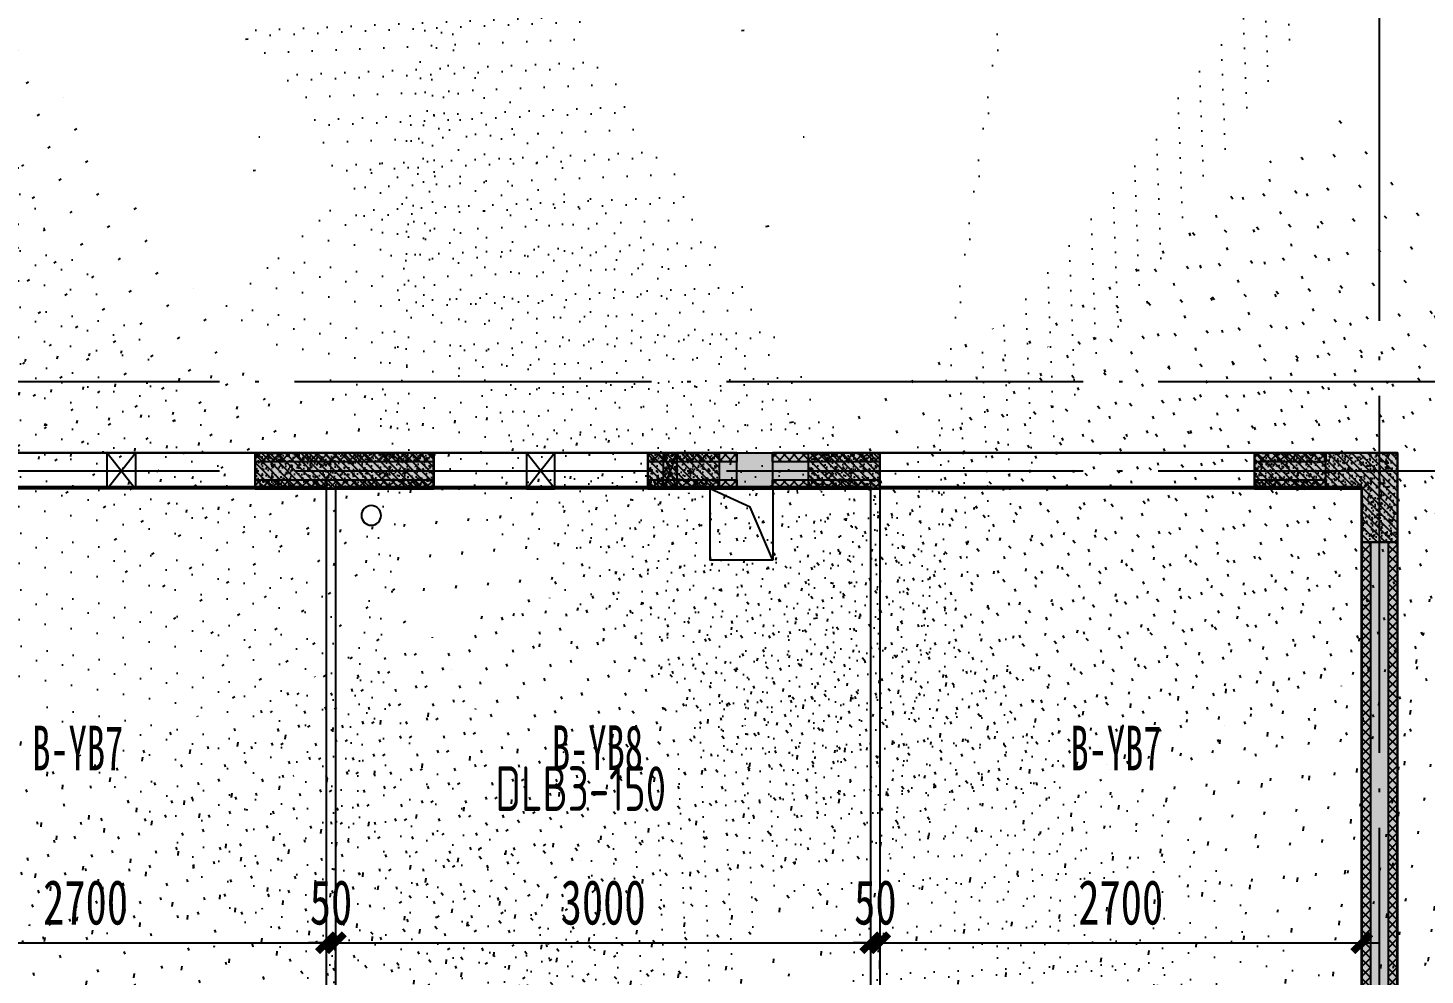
# Model space of a CAD drawing. Extents: x -3200779283 to -8106663, y 659664 to 1123462.
# Drawn here: x -8136474 to -8128646, y 775144 to 780451 of the extents above; entities that cross this region are included whole.
import ezdxf
from ezdxf.enums import TextEntityAlignment as Align
from ezdxf.xclip import XClip

# ---------------------------------------------------------------- set-up
doc = ezdxf.new("R2010")
doc.units = 0
doc.header["$LTSCALE"] = 1000
doc.header["$MEASUREMENT"] = 0
doc.header["$XCLIPFRAME"] = 0
for name, pattern in [('125-墙体$0$CENTER2', [1.125, 0.75, -0.125, 0.125, -0.125]), ('125-墙体$0$CONTINOUS', [0]), ('3#-轴线$0$DOTE', [2.4200000000000004, 2, -0.2, 0.02, -0.2]), ('3#4#5#$0$DASH', [0.35, 0.25, -0.1]), ('DASH', [0.35, 0.25, -0.1])]:
    doc.linetypes.add(name, pattern=pattern)
doc.layers.get('Defpoints').update_dxf_attribs({"color": 30, "linetype": 'DASH'})
for name, color, linetype in [('125-墙体$0$DUCT-排烟中心线', 5, '125-墙体$0$CENTER2'), ('125-墙体$0$DUCT-排烟管', 2, 'Continuous'), ('125-墙体$0$DUCT-送风中心线', 5, '125-墙体$0$CENTER2'), ('125-墙体$0$DUCT-送风管', 4, 'Continuous'), ('125-墙体$0$S-SLAB-HOLE', 5, 'Continuous'), ('125-墙体$0$S-WALL', 40, 'Continuous'), ('125-墙体$0$S-WALL-BEAM', 120, 'Continuous'), ('125-墙体$0$S-WALL-COLU', 252, '125-墙体$0$CONTINOUS'), ('125-墙体$0$S-WALL-COLU-HATC', 16, 'Continuous'), ('125-墙体$0$S-WALL-HATC', 253, 'Continuous'), ('125-墙体$0$提结构条件', 7, 'Continuous'), ('125-墙体$0$暖-首层和标准层暖通套管_TZ$0$H-暖洞-剪力墙', 6, 'Continuous'), ('125-墙体$0$暖-首层和标准层暖通套管_TZ$0$H-暖洞-穿梁', 3, 'Continuous'), ('3#-轴线$0$A-ANNO-DOTE', 10, '3#-轴线$0$DOTE'), ('3#4#5#$0$PC-SLAB', 6, '3#4#5#$0$DASH'), ('3#4#5#$0$S-ANNO-TEXT', 7, 'Continuous'), ('3#4#5#$0$S-DIMS-SLAB', 120, 'Continuous'), ('3#4#5#$0$S-PC-FQ-WYQ', 4, 'Continuous'), ('3#4#5#$0$S-PC-SLAB', 6, 'Continuous'), ('3#4#5#$0$S-WALL-HATC', 253, 'Continuous'), ('3#4#5#$0$可计入现浇段', 60, 'Continuous'), ('3#4#5#模板$0$S-SLAB-TEXT', 120, 'Continuous')]:
    doc.layers.add(name, color=color, linetype=linetype)
doc.styles.add('3#4#5#$0$外部参照 1$0$宋体', font='', dxfattribs={"width": 0.8})
doc.styles.add('3#4#5#$0$楷体', font='', dxfattribs={"width": 0.7})
doc.styles.add('3#4#5#模板$0$TSSD_Rein', font='tssdeng.shx', dxfattribs={"width": 0.7, "bigfont": 'hztxt.shx'})
doc.styles.get('3#4#5#$0$外部参照 1$0$宋体').set_extended_font_data('SimSun')
doc.styles.get('3#4#5#$0$楷体').set_extended_font_data('KaiTi_GB2312')
doc.dimstyles.new('3#4#5#$0$TSSD_100_100', dxfattribs={"dimtxt": 250, "dimasz": 100, "dimexe": 100, "dimexo": 250, "dimgap": 100, "dimtad": 1, "dimdec": 0, "dimzin": 0, "dimdsep": 46, "dimtxsty": '3#4#5#$0$楷体', "dimblk": '3#4#5#$0$_ArchTick', "dimcen": 0, "dimdle": 100, "dimclrt": 7, "dimadec": 0, "dimazin": 0, "dimtfac": 1, "dimtdec": 0, "dimtix": 1, "dimtmove": 2, "dimatfit": 3, "dimfxl": 1, "dimtolj": 1, "dimtzin": 0, "dimarcsym": 0})

# ---------------------------------------------------------------- blocks, each defined once
blk = doc.blocks.new('3#4#5#模板$0$banhou-1')
at = {"layer": '3#4#5#模板$0$S-SLAB-TEXT', "style": '3#4#5#模板$0$TSSD_Rein', "width": 0.7}
blk.add_text('DLB3-150', height=250, dxfattribs=at).set_placement((97606.37847163528, 30506.78048985731), align=Align.BOTTOM_LEFT)
blk = doc.blocks.new('3#4#5#$0$B-YWQ15')
at = {"layer": '3#4#5#$0$S-PC-FQ-WYQ'}
h = blk.add_hatch(dxfattribs=at)
h.set_pattern_fill('ANSI37', color=256, scale=12, angle=90)
h.set_pattern_definition([(135, (-970766.4588348517, 834939.8079217622), (-26.94076836320746, -26.94076836320745), []), (225, (-970766.4588348517, 834939.8079217622), (26.94076836320745, -26.94076836320746), [])])
h.paths.add_polyline_path([(-108963.8104887477, 319088.3087790273), (-108913.8104887477, 319088.3087790273), (-108914.0488637086, 321788.3914244222), (-108964.0488637086, 321788.3914244222)])
h = blk.add_hatch(dxfattribs=at)
h.set_pattern_fill('ANSI37', color=256, scale=12, angle=90)
h.set_pattern_definition([(135, (-970616.4588376287, 834939.8079217697), (-26.94076836320746, -26.94076836320745), []), (225, (-970616.4588376287, 834939.8079217697), (26.94076836320745, -26.94076836320746), [])])
h.paths.add_polyline_path([(-108813.8104915249, 319088.3087790348), (-108763.8104915249, 319088.3087790348), (-108764.0488664858, 321788.3914244297), (-108814.0488664858, 321788.3914244297)])
for points in [[(-108963.8104887477, 319088.3087790273), (-108913.8104887477, 319088.3087790273), (-108914.0488637086, 321788.3914244222), (-108964.0488637086, 321788.3914244222)], [(-108964.0488639945, 321788.3914244222), (-108764.0488636509, 321788.3914244222), (-108763.8104886899, 319088.3087790348), (-108963.8104890336, 319088.3087790348)], [(-108813.8104915249, 319088.3087790348), (-108763.8104915249, 319088.3087790348), (-108764.0488664858, 321788.3914244297), (-108814.0488664858, 321788.3914244297)]]:
    blk.add_lwpolyline(points, close=True, dxfattribs=at)
blk = doc.blocks.new('3#4#5#$0$B-YWQ1')
at = {"layer": '3#4#5#$0$S-PC-FQ-WYQ'}
h = blk.add_hatch(dxfattribs=at)
h.set_pattern_fill('ANSI37', color=256, scale=12, angle=180)
h.set_pattern_definition([(225, (-660807.1750012636, -531964.028769688), (26.94076836320745, -26.94076836320746), []), (315, (-660807.1750012636, -531964.028769688), (26.94076836320746, 26.94076836320745), [])])
h.paths.add_polyline_path([(-147205.7603687136, 329838.381161766), (-147205.7603687136, 329888.381161766), (-147605.7585039237, 329888.3812014548), (-147605.7585039237, 329838.3812014548)])
h = blk.add_hatch(dxfattribs=at)
h.set_pattern_fill('ANSI37', color=256, scale=12, angle=180)
h.set_pattern_definition([(225, (-658107.1768726283, -531964.0315024974), (26.94076836320745, -26.94076836320746), []), (315, (-658107.1768726283, -531964.0315024974), (26.94076836320746, 26.94076836320745), [])])
h.paths.add_polyline_path([(-144505.7622400783, 329838.3784289565), (-144505.7622400783, 329888.3784289565), (-145105.7603752883, 329888.3784686453), (-145105.7603752883, 329838.3784686453)])
h = blk.add_hatch(dxfattribs=at)
h.set_pattern_fill('ANSI37', color=256, scale=12, angle=180)
h.set_pattern_definition([(225, (-660807.1750012562, -532114.028766911), (26.94076836320745, -26.94076836320746), []), (315, (-660807.1750012562, -532114.028766911), (26.94076836320746, 26.94076836320745), [])])
h.paths.add_polyline_path([(-147205.7603687062, 329688.3811645432), (-147205.7603687062, 329738.3811645432), (-147605.7585039162, 329738.381204232), (-147605.7585039162, 329688.381204232)])
h = blk.add_hatch(dxfattribs=at)
h.set_pattern_fill('ANSI37', color=256, scale=12, angle=180)
h.set_pattern_definition([(225, (-658107.1768726208, -532114.0314997204), (26.94076836320745, -26.94076836320746), []), (315, (-658107.1768726208, -532114.0314997204), (26.94076836320746, 26.94076836320745), [])])
h.paths.add_polyline_path([(-144505.7622400708, 329688.3784317337), (-144505.7622400708, 329738.3784317337), (-145105.7603752809, 329738.3784714225), (-145105.7603752809, 329688.3784714225)])
for points in [[(-147205.7603687136, 329838.381161766), (-147205.7603687136, 329888.381161766), (-147605.7585039237, 329888.3812014548), (-147605.7585039237, 329838.3812014548)], [(-147605.7585039162, 329688.3812039461), (-147605.7585039162, 329888.3812042897), (-147205.7603687136, 329888.381164601), (-147205.7603687136, 329688.3811642573)], [(-147205.760362146, 329888.3784625951), (-145105.7603752809, 329888.3784625951), (-145105.7603752809, 329688.3784800217), (-147205.760362146, 329688.3784800217)], [(-144505.7622400783, 329838.3784289565), (-144505.7622400783, 329888.3784289565), (-145105.7603752883, 329888.3784686453), (-145105.7603752883, 329838.3784686453)], [(-145105.7603752809, 329688.3784711366), (-145105.7603752809, 329888.3784714802), (-144505.7622400783, 329888.3784317914), (-144505.7622400783, 329688.3784314478)], [(-147205.7603687062, 329688.3811645432), (-147205.7603687062, 329738.3811645432), (-147605.7585039162, 329738.381204232), (-147605.7585039162, 329688.381204232)], [(-144505.7622400708, 329688.3784317337), (-144505.7622400708, 329738.3784317337), (-145105.7603752809, 329738.3784714225), (-145105.7603752809, 329688.3784714225)]]:
    blk.add_lwpolyline(points, close=True, dxfattribs=at)
blk = doc.blocks.new('3#4#5#$0$B-YWQ2')
at = {"layer": '3#4#5#$0$S-PC-FQ-WYQ'}
h = blk.add_hatch(dxfattribs=at)
h.set_pattern_fill('ANSI37', color=256, scale=12, angle=180)
h.set_pattern_definition([(225, (-657507.1811856697, -531964.0313569249), (26.94076836320745, -26.94076836320746), []), (315, (-657507.1811856697, -531964.0313569249), (26.94076836320746, 26.94076836320745), [])])
h.paths.add_polyline_path([(-143805.760363081, 329838.378574529), (-143805.760363081, 329888.378574529), (-144305.7646883298, 329888.3786142177), (-144305.7646883298, 329838.3786142177)])
h = blk.add_hatch(dxfattribs=at)
h.set_pattern_fill('ANSI37', color=256, scale=12, angle=180)
h.set_pattern_definition([(225, (-655807.1767984, -531964.0314528265), (26.94076836320745, -26.94076836320746), []), (315, (-655807.1767984, -531964.0314528265), (26.94076836320746, 26.94076836320745), [])])
h.paths.add_polyline_path([(-141605.7606210168, 329838.3781581313), (-141605.7606210168, 329888.3781581313), (-142605.76030106, 329888.3785183162), (-142605.76030106, 329838.3785183162)])
h = blk.add_hatch(dxfattribs=at)
h.set_pattern_fill('ANSI37', color=256, scale=12, angle=180)
h.set_pattern_definition([(225, (-653107.1819316256, -531964.0318592056), (26.94076836320745, -26.94076836320746), []), (315, (-653107.1819316256, -531964.0318592056), (26.94076836320746, 26.94076836320745), [])])
h.paths.add_polyline_path([(-139605.8072693339, 329838.3779761113), (-139605.8072693339, 329888.3779761113), (-140105.7606210243, 329888.3781071344), (-140105.7606210243, 329838.3781071344)])
h = blk.add_hatch(dxfattribs=at)
h.set_pattern_fill('ANSI37', color=256, scale=12, angle=180)
h.set_pattern_definition([(225, (-657507.1811856623, -532114.0313541479), (26.94076836320745, -26.94076836320746), []), (315, (-657507.1811856623, -532114.0313541479), (26.94076836320746, 26.94076836320745), [])])
h.paths.add_polyline_path([(-143805.7603630736, 329688.3785773062), (-143805.7603630736, 329738.3785773062), (-144305.7646883223, 329738.3786169949), (-144305.7646883223, 329688.3786169949)])
h = blk.add_hatch(dxfattribs=at)
h.set_pattern_fill('ANSI37', color=256, scale=12, angle=180)
h.set_pattern_definition([(225, (-655807.1767983926, -532114.0314500495), (26.94076836320745, -26.94076836320746), []), (315, (-655807.1767983926, -532114.0314500495), (26.94076836320746, 26.94076836320745), [])])
h.paths.add_polyline_path([(-141605.7606210094, 329688.3781609085), (-141605.7606210094, 329738.3781609085), (-142605.7603010526, 329738.3785210934), (-142605.7603010526, 329688.3785210934)])
h = blk.add_hatch(dxfattribs=at)
h.set_pattern_fill('ANSI37', color=256, scale=12, angle=180)
h.set_pattern_definition([(225, (-653107.1819316181, -532114.0318564288), (26.94076836320745, -26.94076836320746), []), (315, (-653107.1819316181, -532114.0318564288), (26.94076836320746, 26.94076836320745), [])])
h.paths.add_polyline_path([(-139605.8072693264, 329688.3779788885), (-139605.8072693264, 329738.3779788885), (-140105.7606210168, 329738.3781099116), (-140105.7606210168, 329688.3781099116)])
for points in [[(-144305.7646883223, 329688.378616709), (-144305.7646883223, 329888.3786170527), (-143805.760363081, 329888.3785773639), (-143805.760363081, 329688.3785770203)], [(-143805.760363081, 329838.378574529), (-143805.760363081, 329888.378574529), (-144305.7646883298, 329888.3786142177), (-144305.7646883298, 329838.3786142177)], [(-143805.760363081, 329888.3809476119), (-142605.760374493, 329888.3809476119), (-142605.760374493, 329688.3783389947), (-143805.760363081, 329688.3783389947)], [(-141605.7606210168, 329838.3781581313), (-141605.7606210168, 329888.3781581313), (-142605.76030106, 329888.3785183162), (-142605.76030106, 329838.3785183162)], [(-142605.7603010526, 329688.3785208075), (-142605.7603010526, 329888.3785211511), (-141605.7606210168, 329888.3781609662), (-141605.7606210168, 329688.3781606226)], [(-141605.7606210168, 329888.3782881502), (-140105.7606888157, 329888.3782833477), (-140105.7606888157, 329688.378028636), (-141605.7606210168, 329688.3780334386)], [(-139605.8072693339, 329838.3779761113), (-139605.8072693339, 329888.3779761113), (-140105.7606210243, 329888.3781071344), (-140105.7606210243, 329838.3781071344)], [(-140105.7606210168, 329688.3781096257), (-140105.7606210168, 329888.3781099693), (-139605.8072693339, 329888.3779789462), (-139605.8072693339, 329688.3779786025)], [(-143805.7603630736, 329688.3785773062), (-143805.7603630736, 329738.3785773062), (-144305.7646883223, 329738.3786169949), (-144305.7646883223, 329688.3786169949)], [(-141605.7606210094, 329688.3781609085), (-141605.7606210094, 329738.3781609085), (-142605.7603010526, 329738.3785210934), (-142605.7603010526, 329688.3785210934)], [(-139605.8072693264, 329688.3779788885), (-139605.8072693264, 329738.3779788885), (-140105.7606210168, 329738.3781099116), (-140105.7606210168, 329688.3781099116)]]:
    blk.add_lwpolyline(points, close=True, dxfattribs=at)
blk = doc.blocks.new('3#4#5#$0$A$C53EF3948')
at = {"layer": '3#4#5#$0$可计入现浇段'}
for points in [[(41799.52050878853, -500.000052737596), (41799.52051675972, -200.0000532264821), (41599.16363457404, -200.0000543391216), (41599.16363457404, -5.434144986793399e-05), (41799.5206072405, -5.32255508005619e-05), (41799.5206072405, -5.32255508005619e-05), (41999.52071369253, 0), (41999.52052475978, -500.0000527371303), (41799.52050878853, -500.000052737596)], [(38299.28540073289, -0.002580647240392864), (38299.28540024394, -0.002588618430308998), (38299.28540024394, -0.00355925306212157), (38499.28540024161, -0.00355925306212157), (38499.28540024487, -0.002679099212400615), (38499.28540024487, -0.002679099212400615), (38499.28545347042, -200.0027855512453), (38299.28540073335, -200.0025966184912), (38299.28540073289, -0.002580647240392864)]]:
    blk.add_lwpolyline(points, dxfattribs=at)
at = {"layer": '3#4#5#$0$S-PC-FQ-WYQ', "xscale": -1}
for name, p in [('3#4#5#$0$B-YWQ2', (-106006.4793553883, -329888.3812170064)), ('3#4#5#$0$B-YWQ1', (-106006.4793553883, -329888.3812170064)), ('3#4#5#$0$B-YWQ15', (-66964.52045818738, -322288.5339451145))]:
    blk.add_blockref(name, p, dxfattribs=at)
blk = doc.blocks.new('3#4#5#$0$ban111')
at = {"layer": '3#4#5#$0$S-WALL-HATC', "ltscale": 100}
h = blk.add_hatch(dxfattribs=at)
h.set_pattern_fill('AR-CONC', color=256, scale=25, angle=-360.0000000000001, style=0)
h.set_pattern_definition([(49.99999999999994, (-2021084971.688381, 37341211722.80309), (179.3150456501884, -15.68803374564894), [18.75, -206.25]), (355, (-2021084971.688381, 37341211722.80309), (-34.68783340324983, 188.048033425003), [15, -165]), (100.4513999999999, (-2021084956.745461, 37341211721.49575), (144.6273454285055, 172.3598855152383), [15.93504749999993, -175.2855279999988]), (46.18419999999992, (-2021084971.688381, 37341211772.80309), (266.8102621564111, -41.37975358225476), [28.125, -309.3749999999999]), (96.63559999999993, (-2021084949.454195, 37341211769.35476), (233.6656763871761, 243.5294677251102), [23.90257199999984, -262.9282499999974]), (351.1841999999999, (-2021084971.688381, 37341211772.80309), (233.665486283407, 243.5296502313309), [22.49999999999984, -247.4999999999987]), (20.99999999999995, (-2021084946.688381, 37341211760.30309), (149.2267630296153, -100.6547226663348), [18.75, -206.25]), (326, (-2021084946.688381, 37341211760.30309), (60.8288329803956, 181.2875112617132), [15, -165]), (71.45139999999999, (-2021084934.252823, 37341211751.91518), (210.0556571453726, 80.63262417748791), [15.9350475, -175.285528]), (37.49999999999994, (-2021084971.688381, 37341211722.80309), (3.039963829322741, 83.22346345782788), [0, -162.9999999999988, 0, -167.4999999999988, 0, -165.6249999999988]), (7.499999999999932, (-2021084971.688381, 37341211722.80309), (65.76738436053724, 98.60292797059), [0, -95.5, 0, -159.25, 0, -63.125]), (327.4999999999999, (-2021085027.438381, 37341211722.80309), (133.4556090431022, -5.638717933595058), [0, -62.49999999999999, 0, -195, 0, -258.7499999999999]), (317.4999999999999, (-2021085052.438381, 37341211722.80309), (145.7965423355966, 25.0262455830793), [0, -81.25, 0, -129.5, 0, -183.75])])
h.paths.add_polyline_path([(-229032.0009487905, 409975.0000811631), (-228982.0009030856, 409975.0000750691), (-228982.0009944952, 412974.9999572062), (-229032.0010402, 412974.9999633002)])
h = blk.add_hatch(dxfattribs=at)
h.set_pattern_fill('AR-CONC', color=256, scale=25, angle=-360.0000000000001, style=0)
h.set_pattern_definition([(49.99999999999994, (-2021081921.688322, 37341211722.80318), (179.3150456501884, -15.68803374564894), [18.75, -206.25]), (355, (-2021081921.688322, 37341211722.80318), (-34.68783340324983, 188.048033425003), [15, -165]), (100.4513999999999, (-2021081906.745402, 37341211721.49584), (144.6273454285055, 172.3598855152383), [15.93504749999993, -175.2855279999988]), (46.18419999999992, (-2021081921.688322, 37341211772.80318), (266.8102621564111, -41.37975358225476), [28.125, -309.3749999999999]), (96.63559999999993, (-2021081899.454136, 37341211769.35485), (233.6656763871761, 243.5294677251102), [23.90257199999984, -262.9282499999974]), (351.1841999999999, (-2021081921.688322, 37341211772.80318), (233.665486283407, 243.5296502313309), [22.49999999999984, -247.4999999999987]), (20.99999999999995, (-2021081896.688322, 37341211760.30318), (149.2267630296153, -100.6547226663348), [18.75, -206.25]), (326, (-2021081896.688322, 37341211760.30318), (60.8288329803956, 181.2875112617132), [15, -165]), (71.45139999999999, (-2021081884.252764, 37341211751.91528), (210.0556571453726, 80.63262417748791), [15.9350475, -175.285528]), (37.49999999999994, (-2021081921.688322, 37341211722.80318), (3.039963829322741, 83.22346345782788), [0, -162.9999999999988, 0, -167.4999999999988, 0, -165.6249999999988]), (7.499999999999932, (-2021081921.688322, 37341211722.80318), (65.76738436053724, 98.60292797059), [0, -95.5, 0, -159.25, 0, -63.125]), (327.4999999999999, (-2021081977.438322, 37341211722.80318), (133.4556090431022, -5.638717933595058), [0, -62.49999999999999, 0, -195, 0, -258.7499999999999]), (317.4999999999999, (-2021082002.438322, 37341211722.80318), (145.7965423355966, 25.0262455830793), [0, -81.25, 0, -129.5, 0, -183.75])])
h.paths.add_polyline_path([(-225982.0008890695, 409975.0001695258), (-225932.0008433646, 409975.0001634318), (-225932.0009347743, 412975.0000455689), (-225982.0009804791, 412975.0000516628)])
at = {"layer": '3#4#5#$0$S-PC-SLAB'}
for points in [[(-231732.0009944952, 409964.9999670067), (-231732.0009944952, 412984.9999670067), (-229032.0009944952, 412984.9999670067), (-229032.0009944952, 409964.9999670067)], [(-228982.0009347743, 409965.0000553694), (-228982.0009347743, 412985.0000553694), (-225982.0009347743, 412985.0000553694), (-225982.0009347743, 409965.0000553694)], [(-225932.0008750532, 409965.0001437321), (-225932.0008750532, 412985.0001437321), (-223232.0008750532, 412985.0001437321), (-223232.0008750532, 409965.0001437321)]]:
    blk.add_lwpolyline(points, close=True, dxfattribs=at)
at = {"layer": '3#4#5#$0$S-WALL-HATC', "ltscale": 100}
for points in [[(-229032.0009487905, 409975.0000811631), (-228982.0009030856, 409975.0000750691), (-228982.0009944952, 412974.9999572062), (-229032.0010402, 412974.9999633002)], [(-225982.0008890695, 409975.0001695258), (-225932.0008433646, 409975.0001634318), (-225932.0009347743, 412975.0000455689), (-225982.0009804791, 412975.0000516628)]]:
    blk.add_lwpolyline(points, close=True, dxfattribs=at)
blk = doc.blocks.new('3#4#5#$0$_ArchTick')
at = {"color": 0, "linetype": 'ByBlock', "const_width": 0.4}
blk.add_lwpolyline([(-0.5, -0.5), (0.5, 0.5)], dxfattribs=at)
blk = doc.blocks.new('*D845')
at = {"layer": '3#4#5#$0$S-DIMS-SLAB', "color": 0, "lineweight": -2, "transparency": 16777216}
for p, q in [((185896.3135785091, 163030.3965189593), (188796.3135785091, 163030.3965189593)), ((185996.3135785091, 162884.0538639185), (185996.3135785091, 162930.3965189593)), ((188696.3135785091, 162884.0538639184), (188696.3135785091, 162930.3965189593))]:
    blk.add_line(p, q, dxfattribs=at)
at = {"layer": 'Defpoints', "color": 0, "transparency": 16777216}
for p in [(185996.3135785091, 163134.0538639185), (188696.3135785091, 163134.0538639184), (188696.3135785091, 163030.3965189593)]:
    blk.add_point(p, dxfattribs=at)
at = {"layer": '3#4#5#$0$S-DIMS-SLAB', "color": 0, "lineweight": -2, "transparency": 16777216, "xscale": 100, "yscale": 100, "zscale": 100, "rotation": 180}
blk.add_blockref('3#4#5#$0$_ArchTick', (185996.3135785091, 163030.3965189593), dxfattribs=at)
at = {"layer": '3#4#5#$0$S-DIMS-SLAB', "color": 0, "lineweight": -2, "transparency": 16777216, "xscale": 100, "yscale": 100, "zscale": 100}
blk.add_blockref('3#4#5#$0$_ArchTick', (188696.3135785091, 163030.3965189593), dxfattribs=at)
at = {"layer": '3#4#5#$0$S-DIMS-SLAB', "color": 7, "transparency": 16777216, "insert": (187346.3135785091, 163255.3965189593), "char_height": 250, "attachment_point": 5, "style": '3#4#5#$0$楷体'}
blk.add_mtext('\\A1;2700', dxfattribs=at)
blk = doc.blocks.new('*D846')
at = {"layer": '3#4#5#$0$S-DIMS-SLAB', "color": 0, "lineweight": -2, "transparency": 16777216}
for p, q in [((185946.3135785091, 163030.3965189593), (185846.3135785091, 163030.3965189593)), ((185946.3135785091, 163030.3965189593), (185996.3135785091, 163030.3965189593)), ((185996.3135785091, 163030.3965189593), (186096.3135785091, 163030.3965189593)), ((185946.3135785091, 162884.0538639185), (185946.3135785091, 162930.3965189593)), ((185996.3135785091, 162884.0538639185), (185996.3135785091, 162930.3965189593))]:
    blk.add_line(p, q, dxfattribs=at)
at = {"layer": 'Defpoints', "color": 0, "transparency": 16777216}
for p in [(185946.3135785091, 163134.0538639185), (185996.3135785091, 163134.0538639185), (185996.3135785091, 163030.3965189593)]:
    blk.add_point(p, dxfattribs=at)
at = {"layer": '3#4#5#$0$S-DIMS-SLAB', "color": 0, "lineweight": -2, "transparency": 16777216, "xscale": 100, "yscale": 100, "zscale": 100}
blk.add_blockref('3#4#5#$0$_ArchTick', (185946.3135785091, 163030.3965189593), dxfattribs=at)
at = {"layer": '3#4#5#$0$S-DIMS-SLAB', "color": 0, "lineweight": -2, "transparency": 16777216, "xscale": 100, "yscale": 100, "zscale": 100, "rotation": 180}
blk.add_blockref('3#4#5#$0$_ArchTick', (185996.3135785091, 163030.3965189593), dxfattribs=at)
at = {"layer": '3#4#5#$0$S-DIMS-SLAB', "color": 7, "transparency": 16777216, "insert": (185971.3135785091, 163255.3965189593), "char_height": 250, "attachment_point": 5, "style": '3#4#5#$0$楷体'}
blk.add_mtext('\\A1;50', dxfattribs=at)
blk = doc.blocks.new('*D859')
at = {"layer": '3#4#5#$0$S-DIMS-SLAB', "color": 0, "lineweight": -2, "transparency": 16777216}
for p, q in [((182846.3135187882, 163030.3966073219), (186046.3135187882, 163030.3966073219)), ((182946.3135187882, 162884.0539522812), (182946.3135187882, 162930.3966073219)), ((185946.3135187882, 162884.0539522811), (185946.3135187882, 162930.3966073219))]:
    blk.add_line(p, q, dxfattribs=at)
at = {"layer": 'Defpoints', "color": 0, "transparency": 16777216}
for p in [(182946.3135187882, 163134.0539522812), (185946.3135187882, 163134.0539522811), (185946.3135187882, 163030.3966073219)]:
    blk.add_point(p, dxfattribs=at)
at = {"layer": '3#4#5#$0$S-DIMS-SLAB', "color": 0, "lineweight": -2, "transparency": 16777216, "xscale": 100, "yscale": 100, "zscale": 100, "rotation": 180}
blk.add_blockref('3#4#5#$0$_ArchTick', (182946.3135187882, 163030.3966073219), dxfattribs=at)
at = {"layer": '3#4#5#$0$S-DIMS-SLAB', "color": 0, "lineweight": -2, "transparency": 16777216, "xscale": 100, "yscale": 100, "zscale": 100}
blk.add_blockref('3#4#5#$0$_ArchTick', (185946.3135187882, 163030.3966073219), dxfattribs=at)
at = {"layer": '3#4#5#$0$S-DIMS-SLAB', "color": 7, "transparency": 16777216, "insert": (184446.3135187882, 163255.3966073219), "char_height": 250, "attachment_point": 5, "style": '3#4#5#$0$楷体'}
blk.add_mtext('\\A1;3000', dxfattribs=at)
blk = doc.blocks.new('*D860')
at = {"layer": '3#4#5#$0$S-DIMS-SLAB', "color": 0, "lineweight": -2, "transparency": 16777216}
for p, q in [((182896.3135187882, 163030.3966073219), (182796.3135187882, 163030.3966073219)), ((182896.3135187882, 163030.3966073219), (182946.3135187882, 163030.3966073219)), ((182946.3135187882, 163030.3966073219), (183046.3135187882, 163030.3966073219)), ((182896.3135187882, 162884.0539522812), (182896.3135187882, 162930.3966073219)), ((182946.3135187882, 162884.0539522812), (182946.3135187882, 162930.3966073219))]:
    blk.add_line(p, q, dxfattribs=at)
at = {"layer": 'Defpoints', "color": 0, "transparency": 16777216}
for p in [(182896.3135187882, 163134.0539522812), (182946.3135187882, 163134.0539522812), (182946.3135187882, 163030.3966073219)]:
    blk.add_point(p, dxfattribs=at)
at = {"layer": '3#4#5#$0$S-DIMS-SLAB', "color": 0, "lineweight": -2, "transparency": 16777216, "xscale": 100, "yscale": 100, "zscale": 100}
blk.add_blockref('3#4#5#$0$_ArchTick', (182896.3135187882, 163030.3966073219), dxfattribs=at)
at = {"layer": '3#4#5#$0$S-DIMS-SLAB', "color": 0, "lineweight": -2, "transparency": 16777216, "xscale": 100, "yscale": 100, "zscale": 100, "rotation": 180}
blk.add_blockref('3#4#5#$0$_ArchTick', (182946.3135187882, 163030.3966073219), dxfattribs=at)
at = {"layer": '3#4#5#$0$S-DIMS-SLAB', "color": 7, "transparency": 16777216, "insert": (182921.3135187882, 163255.3966073219), "char_height": 250, "attachment_point": 5, "style": '3#4#5#$0$楷体'}
blk.add_mtext('\\A1;50', dxfattribs=at)
blk = doc.blocks.new('*D861')
at = {"layer": '3#4#5#$0$S-DIMS-SLAB', "color": 0, "lineweight": -2, "transparency": 16777216}
for p, q in [((180096.3134590672, 163030.3966956846), (182996.3134590672, 163030.3966956846)), ((180196.3134590672, 162884.0540406439), (180196.3134590672, 162930.3966956846)), ((182896.3134590672, 162884.0540406437), (182896.3134590672, 162930.3966956846))]:
    blk.add_line(p, q, dxfattribs=at)
at = {"layer": 'Defpoints', "color": 0, "transparency": 16777216}
for p in [(180196.3134590672, 163134.0540406439), (182896.3134590672, 163134.0540406437), (182896.3134590672, 163030.3966956846)]:
    blk.add_point(p, dxfattribs=at)
at = {"layer": '3#4#5#$0$S-DIMS-SLAB', "color": 0, "lineweight": -2, "transparency": 16777216, "xscale": 100, "yscale": 100, "zscale": 100, "rotation": 180}
blk.add_blockref('3#4#5#$0$_ArchTick', (180196.3134590672, 163030.3966956846), dxfattribs=at)
at = {"layer": '3#4#5#$0$S-DIMS-SLAB', "color": 0, "lineweight": -2, "transparency": 16777216, "xscale": 100, "yscale": 100, "zscale": 100}
blk.add_blockref('3#4#5#$0$_ArchTick', (182896.3134590672, 163030.3966956846), dxfattribs=at)
at = {"layer": '3#4#5#$0$S-DIMS-SLAB', "color": 7, "transparency": 16777216, "insert": (181546.3134590672, 163255.3966956846), "char_height": 250, "attachment_point": 5, "style": '3#4#5#$0$楷体'}
blk.add_mtext('\\A1;2700', dxfattribs=at)
blk = doc.blocks.new('125-墙体$0$retert')
at = {"layer": '125-墙体$0$暖-首层和标准层暖通套管_TZ$0$H-暖洞-剪力墙'}
for p, q in [((55012.64504557895, 61028.66467393409), (54812.65341164428, 61187.66467393409)), ((54812.65341164428, 61028.66467393409), (55012.64504557895, 61187.66467393409))]:
    blk.add_line(p, q, dxfattribs=at)
blk.add_lwpolyline([(55012.64504557895, 61028.66467393409), (55012.64504557895, 61187.66467393409), (54812.65341164428, 61187.66467393409), (54812.65341164428, 61028.66467393409)], close=True, dxfattribs=at)
blk = doc.blocks.new('125-墙体$0$ewrewr')
at = {"layer": '125-墙体$0$暖-首层和标准层暖通套管_TZ$0$H-暖洞-穿梁', "color": 2}
for p, q in [((54897.97373564044, 62306.12384276799), (54817.97373564044, 62106.1238428404)), ((54897.97373564044, 62106.1238428404), (54817.97373564044, 62306.12384276799))]:
    blk.add_line(p, q, dxfattribs=at)
blk.add_lwpolyline([(54897.97373564044, 62306.12384276799), (54817.97373564044, 62306.12384276799), (54817.97373564044, 62106.1238428404), (54897.97373564044, 62106.1238428404)], close=True, dxfattribs=at)
blk = doc.blocks.new('125-墙体$0$tretyyt')
at = {"layer": '125-墙体$0$暖-首层和标准层暖通套管_TZ$0$H-暖洞-穿梁', "color": 5}
for p, q in [((52497.95184686818, 59279.6456090584), (52297.95184694059, 59359.6456090584)), ((52297.95184694059, 59279.6456090584), (52497.95184686818, 59359.6456090584))]:
    blk.add_line(p, q, dxfattribs=at)
blk.add_lwpolyline([(52497.95184686818, 59279.6456090584), (52497.95184686818, 59359.6456090584), (52297.95184694059, 59359.6456090584), (52297.95184694059, 59279.6456090584)], close=True, dxfattribs=at)
blk = doc.blocks.new('125-墙体$0$rtret')
at = {"layer": '125-墙体$0$暖-首层和标准层暖通套管_TZ$0$H-暖洞-穿梁', "color": 3}
for p, q in [((53777.45084473341, 61921.49800726742), (53618.45084473352, 61721.49800733983)), ((53777.45084473341, 61721.49800733983), (53618.45084473352, 61921.49800726742))]:
    blk.add_line(p, q, dxfattribs=at)
blk.add_lwpolyline([(53777.45084473341, 61921.49800726742), (53618.45084473352, 61921.49800726742), (53618.45084473352, 61721.49800733983), (53777.45084473341, 61721.49800733983)], close=True, dxfattribs=at)
blk = doc.blocks.new('125-墙体$0$she')
at = {"layer": '125-墙体$0$DUCT-排烟中心线'}
for p, q in [((1247.683420373389, -3050.689154202279), (1247.683420373374, -3349.31108146171)), ((5300.000300035208, -3050.689154202279), (5300.000300035223, -3349.31108146171)), ((5500.000150017608, -3050.689384998579), (5500.000150017622, -3349.311312258011)), ((7449.829196583538, -3050.68961579488), (7449.829196583552, -3349.311543054311)), ((3300.689267166526, -3900.000693814996), (3599.311194425958, -3900.000693814989)), ((3300.689036370226, -4100.000543797403), (3599.310963629658, -4100.000543797396))]:
    blk.add_line(p, q, dxfattribs=at)
at = {"layer": '125-墙体$0$DUCT-排烟管'}
for p, q in [((1215.183420373389, -3050.689154202279), (1215.183420373374, -3349.31108146171)), ((1280.183420373389, -3050.689154202279), (1215.183420373389, -3050.689154202279)), ((1280.183420373374, -3349.31108146171), (1280.183420373389, -3050.689154202279)), ((5267.500300035208, -3050.689154202279), (5267.500300035223, -3349.31108146171)), ((5332.500300035208, -3050.689154202279), (5267.500300035208, -3050.689154202279)), ((5332.500300035223, -3349.31108146171), (5332.500300035208, -3050.689154202279)), ((5467.500150017608, -3050.689384998579), (5467.500150017622, -3349.311312258011)), ((5532.500150017608, -3050.689384998579), (5467.500150017608, -3050.689384998579)), ((5532.500150017622, -3349.311312258011), (5532.500150017608, -3050.689384998579)), ((7482.329196583552, -3349.311543054311), (7482.329196583538, -3050.68961579488)), ((1215.183420373374, -3349.31108146171), (1280.183420373374, -3349.31108146171)), ((5267.500300035223, -3349.31108146171), (5332.500300035223, -3349.31108146171)), ((5467.500150017622, -3349.311312258011), (5532.500150017622, -3349.311312258011)), ((7417.329196583552, -3349.311543054311), (7482.329196583552, -3349.311543054311)), ((3599.311194425958, -3867.500693814989), (3300.689267166526, -3867.500693814996)), ((3300.689267166526, -3867.500693814996), (3300.689267166526, -3932.500693814996)), ((3599.311194425958, -3932.500693814989), (3599.311194425958, -3867.500693814989)), ((3300.689267166526, -3932.500693814996), (3599.311194425958, -3932.500693814989)), ((3599.310963629658, -4067.500543797396), (3300.689036370226, -4067.500543797403)), ((3300.689036370226, -4067.500543797403), (3300.689036370226, -4132.500543797403)), ((3599.310963629658, -4132.500543797396), (3599.310963629658, -4067.500543797396)), ((3300.689036370226, -4132.500543797403), (3599.310963629658, -4132.500543797396))]:
    blk.add_line(p, q, dxfattribs=at)
at = {"layer": '125-墙体$0$DUCT-送风中心线'}
for p, q in [((1447.683420373389, -3063.74848623795), (1447.683420373389, -3330.97650390194)), ((1647.683420373389, -3063.74848623795), (1647.683420373389, -3330.97650390194)), ((7549.829196583538, -3063.748486237739), (7549.829196583538, -3330.976503901729))]:
    blk.add_line(p, q, dxfattribs=at)
at = {"layer": '125-墙体$0$DUCT-送风管'}
for p, q in [((1407.683420373389, -3063.74848623795), (1407.683420373389, -3330.97650390194)), ((1487.683420373389, -3063.74848623795), (1407.683420373389, -3063.74848623795)), ((1487.683420373389, -3330.97650390194), (1487.683420373389, -3063.74848623795)), ((7509.829196583538, -3063.748486237739), (7509.829196583538, -3330.976503901729)), ((7589.829196583538, -3330.976503901729), (7589.829196583538, -3063.748486237739)), ((1407.683420373389, -3330.97650390194), (1487.683420373389, -3330.97650390194)), ((7509.829196583538, -3330.976503901729), (7589.829196583538, -3330.976503901729))]:
    blk.add_line(p, q, dxfattribs=at)
at = {"layer": '125-墙体$0$提结构条件', "color": 3}
for p, q in [((1607.683420373389, -3063.74848623795), (1607.683420373389, -3330.97650390194)), ((1687.683420373389, -3063.74848623795), (1607.683420373389, -3063.74848623795)), ((1687.683420373389, -3330.97650390194), (1687.683420373389, -3063.74848623795)), ((1607.683420373389, -3330.97650390194), (1687.683420373389, -3330.97650390194))]:
    blk.add_line(p, q, dxfattribs=at)
at = {"layer": '125-墙体$0$暖-首层和标准层暖通套管_TZ$0$H-暖洞-穿梁', "color": 6}
for p, q in [((4723.780598112178, -3100.0003486645), (4373.780598112178, -3300.00034859209)), ((4723.780598112178, -3300.00034859209), (4373.780598112178, -3100.0003486645))]:
    blk.add_line(p, q, dxfattribs=at)
blk.add_lwpolyline([(4723.780598112178, -3100.0003486645), (4373.780598112178, -3100.0003486645), (4373.780598112178, -3300.00034859209), (4723.780598112178, -3300.00034859209)], close=True, dxfattribs=at)
at = {"layer": '125-墙体$0$提结构条件', "xscale": -1}
blk.add_blockref('125-墙体$0$ewrewr', (58833.00008165452, -62206.12384276799), dxfattribs=at)
at = {"layer": '125-墙体$0$提结构条件', "xscale": -1, "rotation": 270}
for name, p in [('125-墙体$0$retert', (-56408.16467393417, -54912.6534037345)), ('125-墙体$0$tretyyt', (-50919.64560905844, -52397.95078706497))]:
    blk.add_blockref(name, p, dxfattribs=at)
at = {"layer": '125-墙体$0$提结构条件'}
blk.add_blockref('125-墙体$0$rtret', (-46647.95084473345, -61821.5067575188), dxfattribs=at)
blk = doc.blocks.new('125-墙体')
at = {"layer": '125-墙体$0$S-WALL-COLU-HATC'}
h = blk.add_hatch(dxfattribs=at)
h.set_pattern_fill('AR-CONC', color=256, scale=10)
h.set_pattern_definition([(49.99999999999999, (15637.05247968878, -240595.612466133), (71.72601826007535, -6.275213498259511), [7.5, -82.5]), (355, (15637.05247968878, -240595.612466133), (-13.8751333613, 75.21921337000119), [6, -66]), (100.4514, (15643.02964768877, -240596.135400133), (57.85093817140216, 68.94395420609536), [6.374018999999988, -70.1142111999998]), (46.18420000000002, (15637.05247968878, -240575.612466133), (106.7241048625644, -16.55190143290181), [11.24999999999994, -123.7499999999995]), (96.6356, (15645.94615418877, -240576.991796833), (93.46627055487033, 97.41178709004417), [9.561028799999999, -105.1713]), (351.1842, (15637.05247968878, -240575.612466133), (93.46619451336272, 97.41186009253246), [9, -99]), (21, (15647.05247968878, -240580.612466133), (59.69070521184616, -40.26188906653388), [7.5, -82.5]), (326.0000000000001, (15647.05247968878, -240580.612466133), (24.33153319215817, 72.5150045046853), [6, -66]), (71.4514, (15652.02670298878, -240583.967626733), (84.02226285814899, 32.25304967099524), [6.374019000000001, -70.1142112]), (37.50000000000001, (15637.05247968878, -240595.612466133), (1.215985531729067, 33.28938538313115), [0, -65.19999999999999, 0, -67, 0, -66.25]), (7.499999999999999, (15637.05247968878, -240595.612466133), (26.30695374421486, 39.44117118823603), [0, -38.2, 0, -63.7, 0, -25.25]), (327.5, (15614.75247968877, -240595.612466133), (53.3822436172409, -2.255487173437976), [0, -25, 0, -78, 0, -103.5]), (317.5, (15604.75247968877, -240595.612466133), (58.31861693423862, 10.01049823323177), [0, -32.5, 0, -51.8, 0, -73.5])])
h.paths.add_polyline_path([(100, -100), (99.98422405263409, -399.9996359648649), (-100.0157759473659, -399.9996359648649), (-100, 100), (700, 99.99999946041498), (700, -100.0000005393522)])
h = blk.add_hatch(dxfattribs=at)
h.set_pattern_fill('ANSI31', color=256, scale=250, style=0)
h.set_pattern_definition([(45, (15637.05247968878, -240595.612466133), (-22.09708691207961, 22.09708691207961), [])])
h.paths.add_polyline_path([(100, -100), (99.98422405263409, -399.9996359648649), (-100.0157759473659, -399.9996359648649), (-100, 100), (700, 99.99999946041498), (700, -100.0000005393522)])
h = blk.add_hatch(dxfattribs=at)
h.set_pattern_fill('AR-CONC', color=256, scale=10)
h.set_pattern_definition([(49.99999999999999, (12290.72775740876, -241007.8141536725), (71.72601826007535, -6.275213498259511), [7.5, -82.5]), (355, (12290.72775740876, -241007.8141536725), (-13.8751333613, 75.21921337000119), [6, -66]), (100.4514, (12296.70492540876, -241008.3370876726), (57.85093817140216, 68.94395420609536), [6.374018999999983, -70.11421119999972]), (46.18420000000002, (12290.72775740876, -240987.8141536725), (106.7241048625644, -16.55190143290181), [11.24999999999992, -123.7499999999994]), (96.6356, (12299.62143190876, -240989.1934843725), (93.46627055487033, 97.41178709004417), [9.561028799999999, -105.1713]), (351.1842, (12290.72775740876, -240987.8141536725), (93.46619451336272, 97.41186009253246), [9, -99]), (21, (12300.72775740876, -240992.8141536725), (59.69070521184616, -40.26188906653388), [7.5, -82.5]), (326.0000000000001, (12300.72775740876, -240992.8141536725), (24.33153319215817, 72.5150045046853), [6, -66]), (71.4514, (12305.70198070876, -240996.1693142726), (84.02226285814899, 32.25304967099524), [6.374019000000001, -70.1142112]), (37.50000000000001, (12290.72775740876, -241007.8141536725), (1.215985531729067, 33.28938538313115), [0, -65.19999999999999, 0, -67, 0, -66.25]), (7.499999999999999, (12290.72775740876, -241007.8141536725), (26.30695374421486, 39.44117118823603), [0, -38.2, 0, -63.7, 0, -25.25]), (327.5, (12268.42775740876, -241007.8141536725), (53.3822436172409, -2.255487173437976), [0, -25, 0, -78, 0, -103.5]), (317.5, (12258.42775740876, -241007.8141536725), (58.31861693423862, 10.01049823323177), [0, -32.5, 0, -51.8, 0, -73.5])])
h.paths.add_polyline_path([(3199.999502355931, -99.99890062701888), (3199.999502355931, 100.0010993729811), (2800, 100), (2800, -100)])
h = blk.add_hatch(dxfattribs=at)
h.set_pattern_fill('ANSI31', color=256, scale=250, style=0)
h.set_pattern_definition([(45, (12290.72775740876, -241007.8141536725), (-22.09708691207961, 22.09708691207961), [])])
h.paths.add_polyline_path([(3199.999502355931, 100.0010993729811), (2800, 100), (2800, -100), (3199.999502355931, -99.99890062701888)])
h = blk.add_hatch(dxfattribs=at)
h.set_pattern_fill('AR-CONC', color=256, scale=10)
h.set_pattern_definition([(49.99999999999999, (13190.72825505283, -241007.8152530455), (71.72601826007535, -6.275213498259511), [7.5, -82.5]), (355, (13190.72825505283, -241007.8152530455), (-13.8751333613, 75.21921337000119), [6, -66]), (100.4514, (13196.70542305283, -241008.3381870455), (57.85093817140216, 68.94395420609536), [6.374018999999982, -70.1142111999997]), (46.18420000000002, (13190.72825505283, -240987.8152530455), (106.7241048625644, -16.55190143290181), [11.24999999999992, -123.7499999999994]), (96.6356, (13199.62192955283, -240989.1945837455), (93.46627055487033, 97.41178709004417), [9.561028799999999, -105.1713]), (351.1842, (13190.72825505283, -240987.8152530455), (93.46619451336272, 97.41186009253246), [9, -99]), (21, (13200.72825505283, -240992.8152530455), (59.69070521184616, -40.26188906653388), [7.5, -82.5]), (326.0000000000001, (13200.72825505283, -240992.8152530455), (24.33153319215817, 72.5150045046853), [6, -66]), (71.4514, (13205.70247835282, -240996.1704136455), (84.02226285814899, 32.25304967099524), [6.374019000000001, -70.1142112]), (37.50000000000001, (13190.72825505283, -241007.8152530455), (1.215985531729067, 33.28938538313115), [0, -65.19999999999999, 0, -67, 0, -66.25]), (7.499999999999999, (13190.72825505283, -241007.8152530455), (26.30695374421486, 39.44117118823603), [0, -38.2, 0, -63.7, 0, -25.25]), (327.5, (13168.42825505283, -241007.8152530455), (53.3822436172409, -2.255487173437976), [0, -25, 0, -78, 0, -103.5]), (317.5, (13158.42825505283, -241007.8152530455), (58.31861693423862, 10.01049823323177), [0, -32.5, 0, -51.8, 0, -73.5])])
h.paths.add_polyline_path([(4100, -100), (4100, 100), (3700.000497644069, 99.99890062701888), (3700.000497644069, -100.0010993729811)])
h = blk.add_hatch(dxfattribs=at)
h.set_pattern_fill('ANSI31', color=256, scale=250, style=0)
h.set_pattern_definition([(45, (13190.72825505283, -241007.8152530455), (-22.09708691207961, 22.09708691207961), [])])
h.paths.add_polyline_path([(4100, 100), (3700.000497644069, 99.99890062701888), (3700.000497644069, -100.0010993729811), (4100, -100)])
h = blk.add_hatch(dxfattribs=at)
h.set_pattern_fill('AR-CONC', color=256, scale=10)
h.set_pattern_definition([(49.99999999999999, (14790.72775740876, -241007.8147561451), (71.72601826007535, -6.275213498259511), [7.5, -82.5]), (355, (14790.72775740876, -241007.8147561451), (-13.8751333613, 75.21921337000119), [6, -66]), (100.4514, (14796.70492540876, -241008.3376901451), (57.85093817140216, 68.94395420609536), [6.374018999999982, -70.1142111999997]), (46.18420000000002, (14790.72775740876, -240987.8147561451), (106.7241048625644, -16.55190143290181), [11.24999999999992, -123.7499999999994]), (96.6356, (14799.62143190876, -240989.1940868451), (93.46627055487033, 97.41178709004417), [9.561028799999999, -105.1713]), (351.1842, (14790.72775740876, -240987.8147561451), (93.46619451336272, 97.41186009253246), [9, -99]), (21, (14800.72775740876, -240992.8147561451), (59.69070521184616, -40.26188906653388), [7.5, -82.5]), (326.0000000000001, (14800.72775740876, -240992.8147561451), (24.33153319215817, 72.5150045046853), [6, -66]), (71.4514, (14805.70198070876, -240996.1699167451), (84.02226285814899, 32.25304967099524), [6.374019000000001, -70.1142112]), (37.50000000000001, (14790.72775740876, -241007.8147561451), (1.215985531729067, 33.28938538313115), [0, -65.19999999999999, 0, -67, 0, -66.25]), (7.499999999999999, (14790.72775740876, -241007.8147561451), (26.30695374421486, 39.44117118823603), [0, -38.2, 0, -63.7, 0, -25.25]), (327.5, (14768.42775740876, -241007.8147561451), (53.3822436172409, -2.255487173437976), [0, -25, 0, -78, 0, -103.5]), (317.5, (14758.42775740876, -241007.8147561451), (58.31861693423862, 10.01049823323177), [0, -32.5, 0, -51.8, 0, -73.5])])
h.paths.add_polyline_path([(6300, -99.9995030995342), (6300, 100.0004969004658), (5300, 99.99939752748469), (5300, -100.0006024725153)])
h = blk.add_hatch(dxfattribs=at)
h.set_pattern_fill('ANSI31', color=256, scale=250, style=0)
h.set_pattern_definition([(45, (14790.72775740876, -241007.8147561451), (-22.09708691207961, 22.09708691207961), [])])
h.paths.add_polyline_path([(6300, -99.9995030995342), (6300, 100.0004969004658), (5300, 99.99939752748469), (5300, -100.0006024725153)])
at = {"layer": '125-墙体$0$S-WALL-HATC'}
for points in [[(100, -100), (-100, 100), (-100, -3200), (33.33333333331393, -3200), (100, -3100)], [(700, 100), (-100, 100), (100, -100), (700, -100)], [(3350, -100), (3350, 100), (2800, 100), (2800, -100)], [(4100, -100), (4100, 100), (3350, 100), (3350, -100)], [(6300, 100), (5300, 99.99939752748469), (5300, -100.0006024725153), (6300, -100)]]:
    blk.add_hatch(color=256, dxfattribs=at).paths.add_polyline_path(points)
at = {"layer": '125-墙体$0$S-SLAB-HOLE'}
blk.add_lwpolyline([(3400.000069080937, -500), (3750.000069080937, -500.0000000000001), (3750.000069080937, -100), (3400.000069080937, -100)], close=True, dxfattribs=at)
blk.add_lwpolyline([(3400.000069080937, -500), (3527.09913783139, -203.2678397434066), (3750.000069080937, -99.99999999999994)], dxfattribs=at)
blk.add_circle((5649.99999997113, -249.9999999994767), 55, dxfattribs=at)
at = {"layer": '125-墙体$0$S-WALL'}
for p, q in [((-100, 100), (-100, -3200)), ((700, 100), (-100, 100)), ((700, -100), (700, 100)), ((2800, 100.0001960117079), (2800, -99.99980398829211)), ((3350, 100), (2800, 100)), ((2800, -100), (2800, 100)), ((4100, 100), (3350, 100)), ((4100, 100), (4100, -100)), ((6300, 100), (5300, 100)), ((5300, -100), (5300, 100)), ((6300, -100), (6300, 100)), ((100, -100), (100, -3100)), ((700, -100), (100, -100)), ((3350, -100), (2800, -100)), ((4100, -100), (3350, -100)), ((6300, -100), (5300, -100))]:
    blk.add_line(p, q, dxfattribs=at)
at = {"layer": '125-墙体$0$S-WALL-BEAM'}
for points in [[(700, 100.0003920234158), (700, -100), (2800, -100.0006024725153), (2800, 99.99978955090046)], [(4100, 100.0003920234158), (4100, -100), (5300, -100.0006024725153), (5300, 99.99978955090046)], [(6300, 100.0003920234158), (6300, -100), (7800, -100.0006024725153), (7800, 99.99978955090045)]]:
    blk.add_lwpolyline(points, close=True, dxfattribs=at)
at = {"layer": '125-墙体$0$S-WALL-COLU', "linetype": 'ByBlock'}
blk.add_lwpolyline([(100, -100), (99.98422405263409, -399.9996359648649), (-100.0157759473659, -399.9996359648649), (-100, 100), (700, 99.99999946041498), (700, -100.0000005393522), (100, -100)], dxfattribs=at)
at = {"layer": '125-墙体$0$S-WALL-COLU', "lineweight": -2}
for points in [[(3199.999502355931, -99.99890062701888), (3199.999502355931, 100.0010993729811), (2800, 100), (2800, -100)], [(4100, -100), (4100, 100), (3700.000497644069, 99.99890062701888), (3700.000497644069, -100.0010993729811)], [(6300, -99.9995030995342), (6300, 100.0004969004658), (5300, 99.99939752748469), (5300, -100.0006024725153)]]:
    blk.add_lwpolyline(points, close=True, dxfattribs=at)
blk.add_blockref('125-墙体$0$she', (0, 0))
blk = doc.blocks.new('3#-轴线')
at = {"layer": '3#-轴线$0$A-ANNO-DOTE'}
for points in [[(41800, -16100), (41800, 5500)], [(-3000, 500), (44800, 500)], [(-3000, 0), (44800, 0)]]:
    blk.add_lwpolyline(points, dxfattribs=at)
blk = doc.blocks.new('3#4#5#$0$5#')
at = {"layer": '3#4#5#$0$S-ANNO-TEXT', "xscale": -1}
blk.add_blockref('3#4#5#$0$ban111', (-43035.68741598609, -247400.0000532265), dxfattribs=at)
at = {"layer": '3#4#5#$0$PC-SLAB', "linetype": 'ByBlock', "style": '3#4#5#$0$外部参照 1$0$宋体', "width": 0.6}
for s, p in [('B-YB7', (181502.3135094283, 164121.6105128663)), ('B-YB8', (184414.3135094283, 164121.6105128663)), ('B-YB7', (187319.5535272729, 164121.6105128663))]:
    blk.add_text(s, height=250, dxfattribs=at).set_placement(p, align=Align.MIDDLE)
at = {"layer": '3#4#5#$0$S-DIMS-SLAB'}
for base, p1, p2, picture, middle in [((182896.3134590672, 163030.3966956846), (180196.3134590672, 163134.0540406439), (182896.3134590672, 163134.0540406437), '*D861', (181546.3134590672, 163255.3966956846)), ((182946.3135187882, 163030.3966073219), (182896.3135187882, 163134.0539522812), (182946.3135187882, 163134.0539522812), '*D860', (182921.3135187882, 163255.3966073219)), ((185946.3135187882, 163030.3966073219), (182946.3135187882, 163134.0539522812), (185946.3135187882, 163134.0539522811), '*D859', (184446.3135187882, 163255.3966073219)), ((185996.3135785091, 163030.3965189593), (185946.3135785091, 163134.0538639185), (185996.3135785091, 163134.0538639185), '*D846', (185971.3135785091, 163255.3965189593)), ((188696.3135785091, 163030.3965189593), (185996.3135785091, 163134.0538639185), (188696.3135785091, 163134.0538639184), '*D845', (187346.3135785091, 163255.3965189593))]:
    dim = blk.add_linear_dim(base=base, p1=p1, p2=p2, dimstyle='3#4#5#$0$TSSD_100_100', dxfattribs=at)
    dim.commit()
    dim.dimension.update_dxf_attribs({"geometry": picture, "text_midpoint": middle})

msp = doc.modelspace()

# ---------------------------------------------------------------- block references
msp.add_blockref('3#-轴线', (-8170700.435511587, 777969.5156374373))
at = {"xscale": -1, "rotation": 3.622788229407092e-06}
msp.add_blockref('125-墙体', (-8128900.436219759, 777969.5169589355), dxfattribs=at)
at = {"layer": '3#4#5#$0$S-ANNO-TEXT'}
msp.add_blockref('3#4#5#$0$A$C53EF3948', (-8170800.443592959, 778069.6588823925), dxfattribs=at)
at = {"layer": '3#4#5#$0$S-PC-SLAB'}
msp.add_blockref('3#4#5#$0$5#', (-8317697.236654709, 612294.6588975796), dxfattribs=at)
at = {"layer": '3#4#5#模板$0$S-SLAB-TEXT'}
ref = msp.add_blockref('3#4#5#模板$0$banhou-1', (-8231461.364611737, 745482.0439628018), dxfattribs=at)
XClip(ref).set_block_clipping_path([(81660.923798101, 21287.473002456358), (102660.923798101, 35476.85255221626)])

doc.saveas('drawing.dxf')
